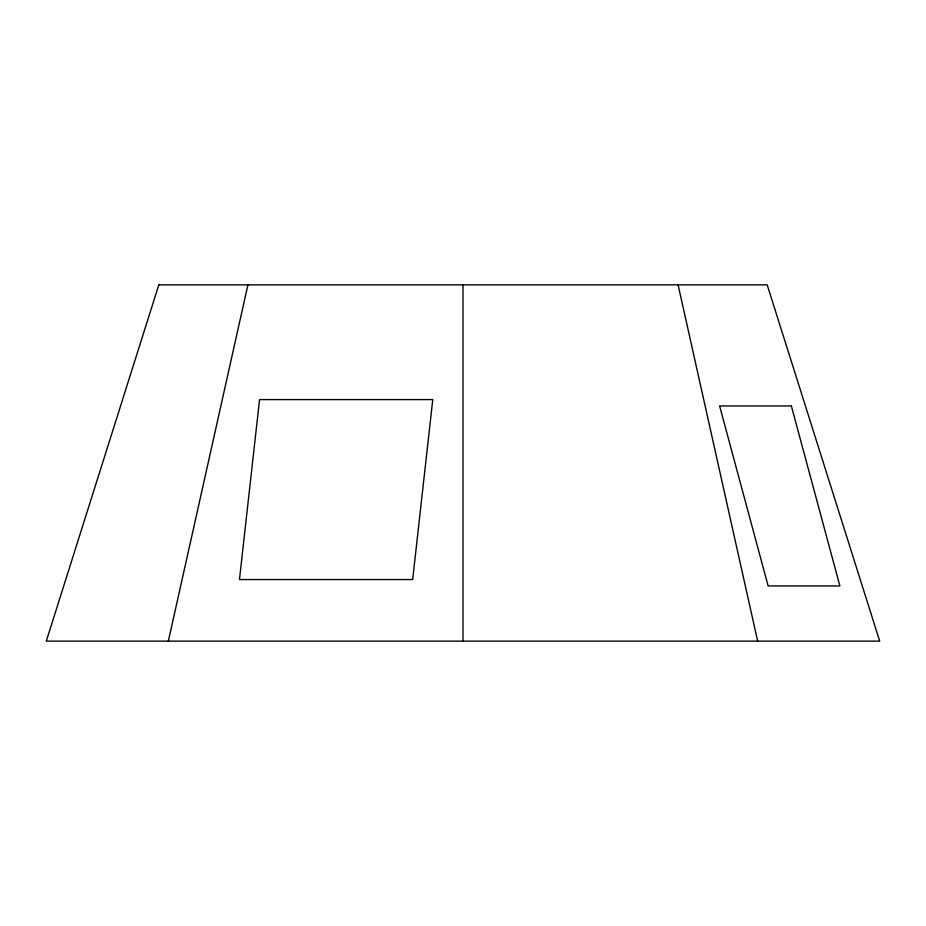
<?xml version="1.0" encoding="UTF-8"?>
<svg xmlns="http://www.w3.org/2000/svg" width="926" height="926" viewBox="0 0 926 926"><rect width="100%" height="100%" fill="white"/><g stroke="black" fill="none" stroke-linecap="round" stroke-linejoin="round"><path stroke-width="1.39" d="M168.347 641.128L247.902 284.872M678.098 284.872L757.653 641.128M463 284.872L463 641.128M259.558 399.592L239.464 579.56L412.672 579.56L432.766 399.592L259.558 399.592M158.809 284.872L46.3 641.128L879.7 641.128L767.191 284.872L158.809 284.872M791.36 405.97L719.618 405.97L768.129 585.938L839.87 585.938L791.36 405.97"/></g></svg>
